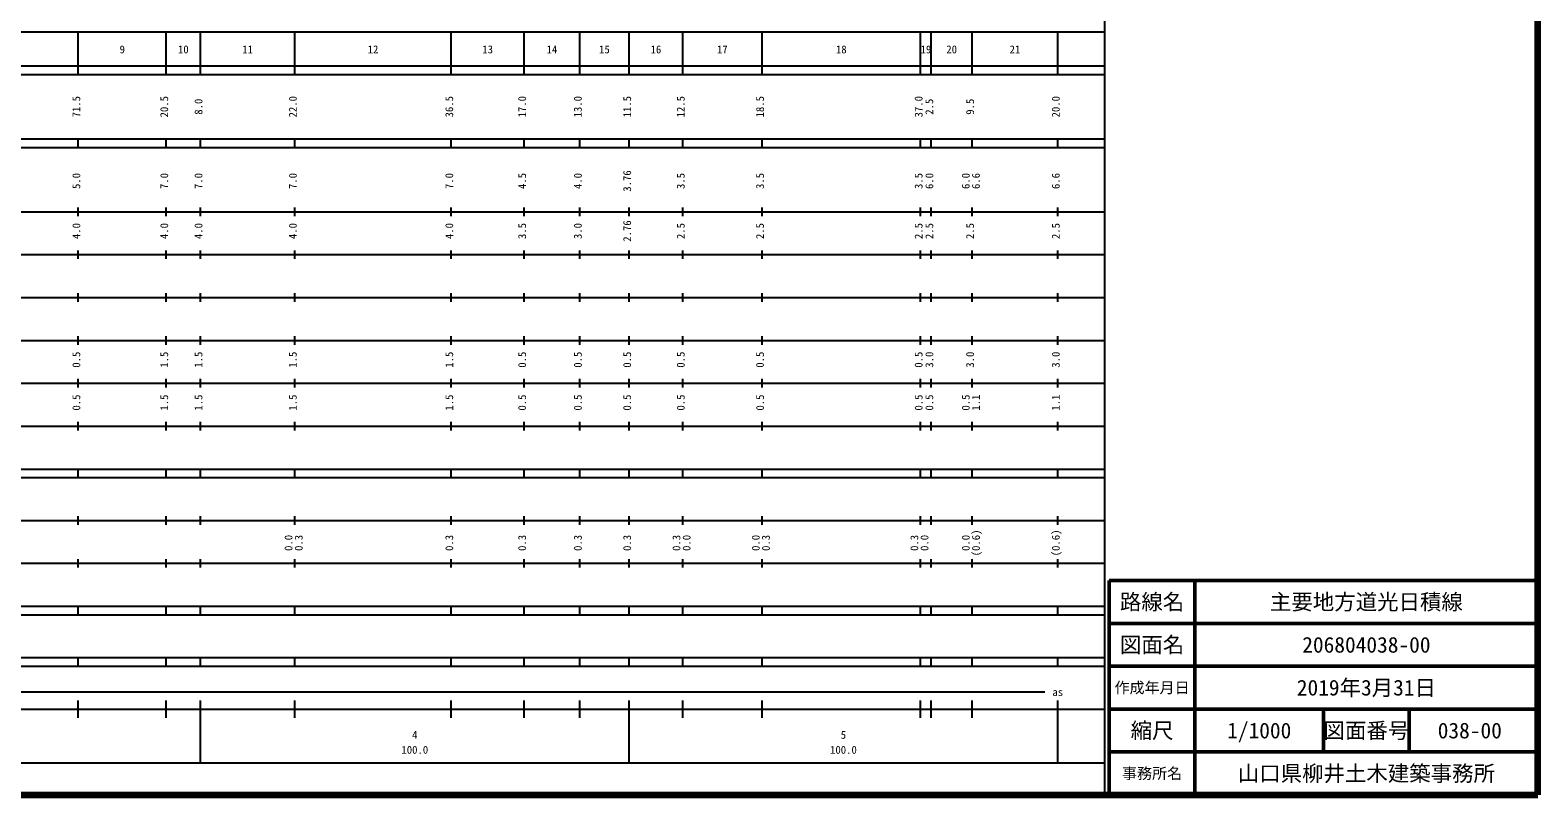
# Model space of a CAD drawing. Units: millimetres on the paper, enlarged 1000 times. Extents: x 40000 to 680000, y 20000 to 380000.
# Drawn here: x 328262 to 680000, y 20000 to 198357 of the extents above; entities that cross this region are included whole.
import ezdxf
from ezdxf.enums import TextEntityAlignment as Align

# ---------------------------------------------------------------- set-up
doc = ezdxf.new("R2010")
doc.units = ezdxf.units.MM
doc.header["$LTSCALE"] = 1000
for name, color, linetype, lineweight in [('M-TTL', 2, 'Continuous', 140), ('M-TTL-BAND', 7, 'Continuous', 25), ('M-TTL-FRAM', 2, 'Continuous', 50), ('M-TTL-LINE', 7, 'Continuous', 50)]:
    doc.layers.add(name, color=color, linetype=linetype, lineweight=lineweight)
doc.layers.add('M-TTL-TXT', color=7, linetype='Continuous')
doc.styles.add('ＭＳ ゴシック', font='')
doc.styles.get('ＭＳ ゴシック').set_extended_font_data('MS Gothic')

msp = doc.modelspace()

# ---------------------------------------------------------------- linework, layer by layer
at = {"layer": 'M-TTL'}
for p, q in [((680000, 20000), (680000, 380000)), ((40000, 20000), (680000, 20000))]:
    msp.add_line(p, q, dxfattribs=at)
at = {"layer": 'M-TTL-BAND'}
for p, q in [((579000, 20000), (579000, 370000)), ((68000, 198000), (579000, 198000)), ((339500, 188000), (339500, 198000)), ((360000, 188000), (360000, 198000)), ((368000, 188000), (368000, 198000)), ((368000, 188000), (368000, 198000)), ((390000, 188000), (390000, 198000)), ((426500, 188000), (426500, 198000)), ((443500, 188000), (443500, 198000)), ((456500, 188000), (456500, 198000)), ((468000, 188000), (468000, 198000)), ((468000, 188000), (468000, 198000)), ((480500, 188000), (480500, 198000)), ((499000, 188000), (499000, 198000)), ((536000, 188000), (536000, 198000)), ((538500, 188000), (538500, 198000)), ((548000, 188000), (548000, 198000)), ((568000, 188000), (568000, 198000)), ((568000, 188000), (568000, 198000)), ((40000, 190000), (579000, 190000)), ((40000, 188000), (579000, 188000)), ((40000, 173000), (579000, 173000)), ((339500, 171000), (339500, 173000)), ((360000, 171000), (360000, 173000)), ((368000, 171000), (368000, 173000)), ((368000, 171000), (368000, 173000)), ((390000, 171000), (390000, 173000)), ((426500, 171000), (426500, 173000)), ((443500, 171000), (443500, 173000)), ((456500, 171000), (456500, 173000)), ((468000, 171000), (468000, 173000)), ((468000, 171000), (468000, 173000)), ((480500, 171000), (480500, 173000)), ((499000, 171000), (499000, 173000)), ((536000, 171000), (536000, 173000)), ((538500, 171000), (538500, 173000)), ((548000, 171000), (548000, 173000)), ((568000, 171000), (568000, 173000)), ((568000, 171000), (568000, 173000)), ((40000, 171000), (579000, 171000)), ((40000, 156000), (579000, 156000)), ((339500, 155000), (339500, 157000)), ((360000, 155000), (360000, 157000)), ((368000, 155000), (368000, 157000)), ((368000, 155000), (368000, 157000)), ((390000, 155000), (390000, 157000)), ((426500, 155000), (426500, 157000)), ((443500, 155000), (443500, 157000)), ((456500, 155000), (456500, 157000)), ((468000, 155000), (468000, 157000)), ((468000, 155000), (468000, 157000)), ((480500, 155000), (480500, 157000)), ((499000, 155000), (499000, 157000)), ((536000, 155000), (536000, 157000)), ((538500, 155000), (538500, 157000)), ((548000, 155000), (548000, 157000)), ((568000, 155000), (568000, 157000)), ((568000, 155000), (568000, 157000)), ((46000, 146000), (579000, 146000)), ((339500, 145000), (339500, 147000)), ((360000, 145000), (360000, 147000)), ((368000, 145000), (368000, 147000)), ((368000, 145000), (368000, 147000)), ((390000, 145000), (390000, 147000)), ((426500, 145000), (426500, 147000)), ((443500, 145000), (443500, 147000)), ((456500, 145000), (456500, 147000)), ((468000, 145000), (468000, 147000)), ((468000, 145000), (468000, 147000)), ((480500, 145000), (480500, 147000)), ((499000, 145000), (499000, 147000)), ((536000, 145000), (536000, 147000)), ((538500, 145000), (538500, 147000)), ((548000, 145000), (548000, 147000)), ((568000, 145000), (568000, 147000)), ((568000, 145000), (568000, 147000)), ((52000, 136000), (579000, 136000)), ((339500, 135000), (339500, 137000)), ((360000, 135000), (360000, 137000)), ((368000, 135000), (368000, 137000)), ((368000, 135000), (368000, 137000)), ((390000, 135000), (390000, 137000)), ((426500, 135000), (426500, 137000)), ((443500, 135000), (443500, 137000)), ((456500, 135000), (456500, 137000)), ((468000, 135000), (468000, 137000)), ((468000, 135000), (468000, 137000)), ((480500, 135000), (480500, 137000)), ((499000, 135000), (499000, 137000)), ((536000, 135000), (536000, 137000)), ((538500, 135000), (538500, 137000)), ((548000, 135000), (548000, 137000)), ((568000, 135000), (568000, 137000)), ((568000, 135000), (568000, 137000)), ((339500, 125000), (339500, 127000)), ((360000, 125000), (360000, 127000)), ((368000, 125000), (368000, 127000)), ((368000, 125000), (368000, 127000)), ((390000, 125000), (390000, 127000)), ((426500, 125000), (426500, 127000)), ((443500, 125000), (443500, 127000)), ((456500, 125000), (456500, 127000)), ((468000, 125000), (468000, 127000)), ((468000, 125000), (468000, 127000)), ((480500, 125000), (480500, 127000)), ((499000, 125000), (499000, 127000)), ((536000, 125000), (536000, 127000)), ((538500, 125000), (538500, 127000)), ((548000, 125000), (548000, 127000)), ((568000, 125000), (568000, 127000)), ((568000, 125000), (568000, 127000)), ((46000, 126000), (579000, 126000)), ((339500, 115000), (339500, 117000)), ((360000, 115000), (360000, 117000)), ((368000, 115000), (368000, 117000)), ((368000, 115000), (368000, 117000)), ((390000, 115000), (390000, 117000)), ((426500, 115000), (426500, 117000)), ((443500, 115000), (443500, 117000)), ((456500, 115000), (456500, 117000)), ((468000, 115000), (468000, 117000)), ((468000, 115000), (468000, 117000)), ((480500, 115000), (480500, 117000)), ((499000, 115000), (499000, 117000)), ((536000, 115000), (536000, 117000)), ((538500, 115000), (538500, 117000)), ((548000, 115000), (548000, 117000)), ((568000, 115000), (568000, 117000)), ((568000, 115000), (568000, 117000)), ((52000, 116000), (579000, 116000)), ((46000, 106000), (579000, 106000)), ((339500, 105000), (339500, 107000)), ((360000, 105000), (360000, 107000)), ((368000, 105000), (368000, 107000)), ((368000, 105000), (368000, 107000)), ((390000, 105000), (390000, 107000)), ((426500, 105000), (426500, 107000)), ((443500, 105000), (443500, 107000)), ((456500, 105000), (456500, 107000)), ((468000, 105000), (468000, 107000)), ((468000, 105000), (468000, 107000)), ((480500, 105000), (480500, 107000)), ((499000, 105000), (499000, 107000)), ((536000, 105000), (536000, 107000)), ((538500, 105000), (538500, 107000)), ((548000, 105000), (548000, 107000)), ((568000, 105000), (568000, 107000)), ((568000, 105000), (568000, 107000)), ((40000, 96000), (579000, 96000)), ((339500, 94000), (339500, 96000)), ((360000, 94000), (360000, 96000)), ((368000, 94000), (368000, 96000)), ((368000, 94000), (368000, 96000)), ((390000, 94000), (390000, 96000)), ((426500, 94000), (426500, 96000)), ((443500, 94000), (443500, 96000)), ((456500, 94000), (456500, 96000)), ((468000, 94000), (468000, 96000)), ((468000, 94000), (468000, 96000)), ((480500, 94000), (480500, 96000)), ((499000, 94000), (499000, 96000)), ((536000, 94000), (536000, 96000)), ((538500, 94000), (538500, 96000)), ((548000, 94000), (548000, 96000)), ((568000, 94000), (568000, 96000)), ((568000, 94000), (568000, 96000)), ((40000, 94000), (579000, 94000)), ((339500, 83000), (339500, 85000)), ((360000, 83000), (360000, 85000)), ((368000, 83000), (368000, 85000)), ((368000, 83000), (368000, 85000)), ((390000, 83000), (390000, 85000)), ((426500, 83000), (426500, 85000)), ((443500, 83000), (443500, 85000)), ((456500, 83000), (456500, 85000)), ((468000, 83000), (468000, 85000)), ((468000, 83000), (468000, 85000)), ((480500, 83000), (480500, 85000)), ((499000, 83000), (499000, 85000)), ((536000, 83000), (536000, 85000)), ((538500, 83000), (538500, 85000)), ((548000, 83000), (548000, 85000)), ((568000, 83000), (568000, 85000)), ((568000, 83000), (568000, 85000)), ((49000, 84000), (579000, 84000)), ((40000, 74000), (579000, 74000)), ((339500, 73000), (339500, 75000)), ((360000, 73000), (360000, 75000)), ((368000, 73000), (368000, 75000)), ((368000, 73000), (368000, 75000)), ((390000, 73000), (390000, 75000)), ((426500, 73000), (426500, 75000)), ((443500, 73000), (443500, 75000)), ((456500, 73000), (456500, 75000)), ((468000, 73000), (468000, 75000)), ((468000, 73000), (468000, 75000)), ((480500, 73000), (480500, 75000)), ((499000, 73000), (499000, 75000)), ((536000, 73000), (536000, 75000)), ((538500, 73000), (538500, 75000)), ((548000, 73000), (548000, 75000)), ((568000, 73000), (568000, 75000)), ((568000, 73000), (568000, 75000)), ((40000, 64000), (579000, 64000)), ((339500, 62000), (339500, 64000)), ((360000, 62000), (360000, 64000)), ((368000, 62000), (368000, 64000)), ((368000, 62000), (368000, 64000)), ((390000, 62000), (390000, 64000)), ((426500, 62000), (426500, 64000)), ((443500, 62000), (443500, 64000)), ((456500, 62000), (456500, 64000)), ((468000, 62000), (468000, 64000)), ((468000, 62000), (468000, 64000)), ((480500, 62000), (480500, 64000)), ((499000, 62000), (499000, 64000)), ((536000, 62000), (536000, 64000)), ((538500, 62000), (538500, 64000)), ((548000, 62000), (548000, 64000)), ((568000, 62000), (568000, 64000)), ((568000, 62000), (568000, 64000)), ((40000, 62000), (579000, 62000)), ((40000, 52000), (579000, 52000)), ((40000, 50000), (579000, 50000)), ((339500, 50000), (339500, 52000)), ((360000, 50000), (360000, 52000)), ((368000, 50000), (368000, 52000)), ((368000, 50000), (368000, 52000)), ((390000, 50000), (390000, 52000)), ((426500, 50000), (426500, 52000)), ((443500, 50000), (443500, 52000)), ((456500, 50000), (456500, 52000)), ((468000, 50000), (468000, 52000)), ((468000, 50000), (468000, 52000)), ((480500, 50000), (480500, 52000)), ((499000, 50000), (499000, 52000)), ((536000, 50000), (536000, 52000)), ((538500, 50000), (538500, 52000)), ((548000, 50000), (548000, 52000)), ((568000, 50000), (568000, 52000)), ((568000, 50000), (568000, 52000)), ((71000, 44000), (565000, 44000)), ((40000, 40000), (579000, 40000)), ((339500, 38000), (339500, 42000)), ((360000, 38000), (360000, 42000)), ((368000, 27500), (368000, 42000)), ((368000, 27500), (368000, 42000)), ((390000, 38000), (390000, 42000)), ((426500, 38000), (426500, 42000)), ((443500, 38000), (443500, 42000)), ((456500, 38000), (456500, 42000)), ((468000, 27500), (468000, 42000)), ((468000, 27500), (468000, 42000)), ((480500, 38000), (480500, 42000)), ((499000, 38000), (499000, 42000)), ((536000, 38000), (536000, 42000)), ((538500, 38000), (538500, 42000)), ((548000, 38000), (548000, 42000)), ((568000, 27500), (568000, 42000)), ((568000, 27500), (568000, 42000)), ((68000, 27500), (579000, 27500))]:
    msp.add_line(p, q, dxfattribs=at)
at = {"layer": 'M-TTL-FRAM'}
for p, q in [((680000, 70000), (580000, 70000)), ((580000, 70000), (580000, 20000))]:
    msp.add_line(p, q, dxfattribs=at)
at = {"layer": 'M-TTL-LINE'}
for p, q in [((600000, 70000), (600000, 20000)), ((680000, 60000), (580000, 60000)), ((680000, 50000), (580000, 50000)), ((680000, 40000), (580000, 40000)), ((630000, 40000), (630000, 30000)), ((650000, 40000), (650000, 30000)), ((680000, 30000), (580000, 30000))]:
    msp.add_line(p, q, dxfattribs=at)

# ---------------------------------------------------------------- texts
at = {"layer": 'M-TTL-BAND', "style": 'ＭＳ ゴシック'}
for s, p in [('9', (349750, 192405)), ('10', (364000, 192405)), ('11', (379000, 192405)), ('12', (408250, 192405)), ('13', (435000, 192405)), ('14', (450000, 192405)), ('15', (462250, 192405)), ('16', (474250, 192405)), ('17', (489750, 192405)), ('18', (517500, 192405)), ('19', (537250, 192405)), ('20', (543250, 192405)), ('21', (558000, 192405)), ('as', (568000, 42500)), ('4', (418000, 32523)), ('5', (518000, 32523)), ('100.0', (418000, 29033)), ('100.0', (518000, 29033))]:
    msp.add_text(s, height=1833, dxfattribs=at).set_placement(p, align=Align.BOTTOM_CENTER)
for s, p in [('71.5', (340500, 180500)), ('20.5', (361000, 180500)), ('8.0', (369000, 180500)), ('22.0', (391000, 180500)), ('36.5', (427500, 180500)), ('17.0', (444500, 180500)), ('13.0', (457500, 180500)), ('11.5', (469000, 180500)), ('12.5', (481500, 180500)), ('18.5', (500000, 180500)), ('37.0', (537000, 180500)), ('2.5', (539500, 180500)), ('9.5', (549000, 180500)), ('20.0', (569000, 180500)), ('3.76', (469000, 163174)), ('5.0', (340500, 163174)), ('7.0', (361000, 163174)), ('7.0', (369000, 163174)), ('7.0', (391000, 163174)), ('7.0', (427500, 163174)), ('4.5', (444500, 163174)), ('4.0', (457500, 163174)), ('3.5', (481500, 163174)), ('3.5', (500000, 163174)), ('3.5', (537000, 163174)), ('6.0', (539500, 163174)), ('6.0', (548000, 163174)), ('6.6', (550370, 163174)), ('6.6', (569000, 163174)), ('4.0', (340500, 151500)), ('4.0', (361000, 151500)), ('4.0', (369000, 151500)), ('4.0', (391000, 151500)), ('4.0', (427500, 151500)), ('3.5', (444500, 151500)), ('3.0', (457500, 151500)), ('2.76', (469000, 151500)), ('2.5', (481500, 151500)), ('2.5', (500000, 151500)), ('2.5', (537000, 151500)), ('2.5', (539500, 151500)), ('2.5', (549000, 151500)), ('2.5', (569000, 151500)), ('0.5', (340500, 121500)), ('1.5', (361000, 121500)), ('1.5', (369000, 121500)), ('1.5', (391000, 121500)), ('1.5', (427500, 121500)), ('0.5', (444500, 121500)), ('0.5', (457500, 121500)), ('0.5', (469000, 121500)), ('0.5', (481500, 121500)), ('0.5', (500000, 121500)), ('0.5', (537000, 121500)), ('3.0', (539500, 121500)), ('3.0', (549000, 121500)), ('3.0', (569000, 121500)), ('0.5', (340500, 111500)), ('1.5', (361000, 111500)), ('1.5', (369000, 111500)), ('1.5', (391000, 111500)), ('1.5', (427500, 111500)), ('0.5', (444500, 111500)), ('0.5', (457500, 111500)), ('0.5', (469000, 111500)), ('0.5', (481500, 111500)), ('0.5', (500000, 111500)), ('0.5', (537000, 111500)), ('0.5', (539500, 111500)), ('0.5', (548000, 111500)), ('1.1', (550370, 111500)), ('1.1', (569000, 111500)), ('(0.6)', (550370, 78764)), ('(0.6)', (569000, 78764)), ('0.0', (390000, 78764)), ('0.3', (392370, 78764)), ('0.3', (427500, 78764)), ('0.3', (444500, 78764)), ('0.3', (457500, 78764)), ('0.3', (469000, 78764)), ('0.3', (480500, 78764)), ('0.0', (482870, 78764)), ('0.0', (499000, 78764)), ('0.3', (501370, 78764)), ('0.3', (536000, 78764)), ('0.0', (538370, 78764)), ('0.0', (548000, 78764))]:
    msp.add_text(s, height=1833, rotation=90, dxfattribs=at).set_placement(p, align=Align.BOTTOM_CENTER)
at = {"layer": 'M-TTL-TXT', "style": 'ＭＳ ゴシック'}
for s, height, p in [('路線名', 3666, (590000, 65000)), ('路線名', 3666, (590000, 65000)), ('主要地方道光日積線', 3666, (640000, 65000)), ('図面名', 3666, (590000, 55000)), ('図面名', 3666, (590000, 55000)), ('206804038-00', 3666, (640000, 55000)), ('作成年月日', 2566, (590000, 45000)), ('作成年月日', 2566, (590000, 45000)), ('2019年3月31日', 3666, (640000, 45000)), ('縮尺', 3666, (590000, 35000)), ('縮尺', 3666, (590000, 35000)), ('1/1000', 3666, (615000, 35000)), ('図面番号', 3666, (640000, 35000)), ('図面番号', 3666, (640000, 35000)), ('038-00', 3666, (664125, 35000)), ('事務所名', 2566, (590000, 25000)), ('事務所名', 2566, (590000, 25000)), ('山口県柳井土木建築事務所', 3666, (640000, 25000))]:
    msp.add_text(s, height=height, dxfattribs=at).set_placement(p, align=Align.MIDDLE_CENTER)

doc.saveas('drawing.dxf')
